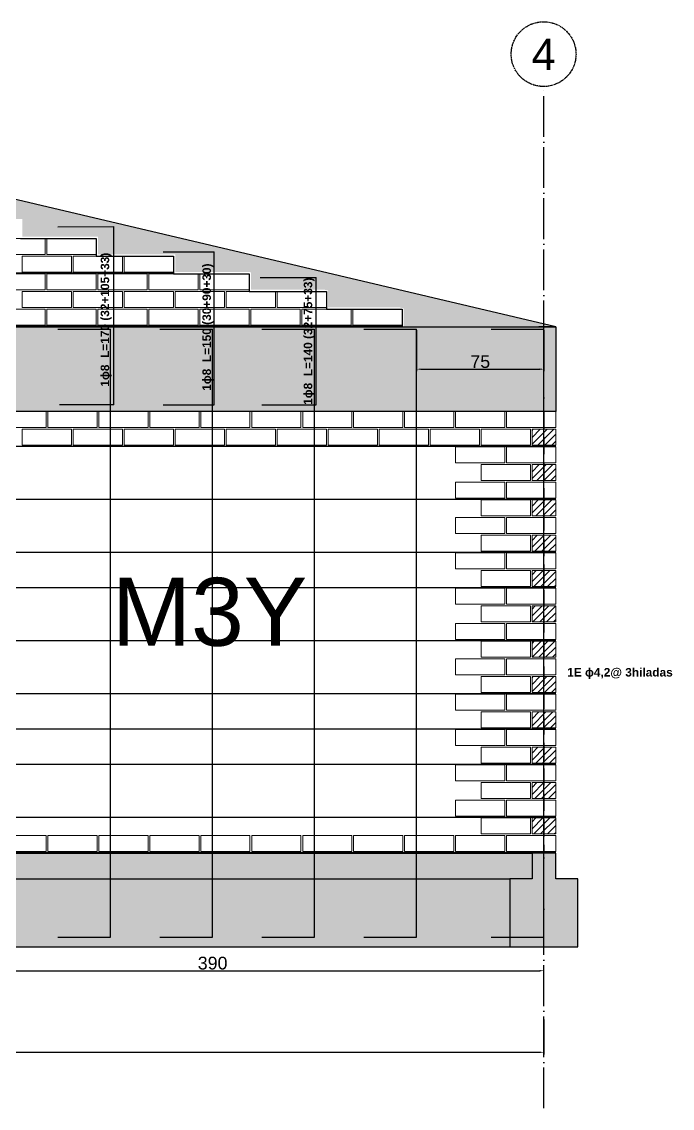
# Model space of a CAD drawing. Header units: centimetres. Extents: x 778 to 15841, y 1585 to 3584.
# Drawn here: x 8489 to 8872, y 2749 to 3388 of the extents above; entities that cross this region are included whole.
import ezdxf

# ---------------------------------------------------------------- set-up
doc = ezdxf.new("R2010")
doc.units = ezdxf.units.CM
doc.linetypes.add('ACAD_ISO04W100', pattern=[30, 24, -3, 0, -3])
doc.linetypes.add('TransientTextAxis', pattern=[0.3, 0.2, -0.1, 0, 0])
doc.layers.get('DEFPOINTS').update_dxf_attribs({"color": 250})
doc.layers.add('armadura horizotal', color=7, linetype='Continuous', lineweight=30, true_color=0xff9eff)
doc.layers.add('Ceramico 1.0', color=7, linetype='Continuous', lineweight=5, true_color=0xc73200)
doc.layers.add('armadura vertical', color=6, linetype='Continuous', lineweight=30)
for name, color, linetype in [('Cadena', 8, 'Continuous'), ('Cotas', 80, 'Continuous'), ('EJES', 8, 'Continuous'), ('Fundaciones', 251, 'Continuous'), ('TEXTO-PIERS', 7, 'Continuous')]:
    doc.layers.add(name, color=color, linetype=linetype)
doc.styles.get("Standard").update_dxf_attribs({"font": 'arial.ttf'})
doc.dimstyles.new('ISO-25', dxfattribs={"dimtxt": 7.5, "dimasz": 2.5, "dimexe": 1.25, "dimexo": 0.625, "dimtad": 1, "dimtxsty": 'Standard', "dimcen": 2.5, "dimadec": 0, "dimazin": 0, "dimtfac": 1, "dimtmove": 0, "dimatfit": 3, "dimfxl": 1, "dimarcsym": 0})
pattern_1 = [(50, (2632.574, 11.806), (36.43693, -3.18782), [3.81, -41.91]), (355, (2632.574, 11.806), (-7.04868, 38.21137), [3.048, -33.52812]), (100.45144, (2635.61, 11.54), (29.38825, 35.02355), [3.238, -35.61805]), (46.1842, (2632.574, 21.966), (54.2158, -8.40847), [5.715, -62.865]), (96.6356, (2637.09, 21.265), (47.48083, 49.48522), [4.857, -53.4271]), (351.18415, (2632.574, 21.966), (47.48083, 49.48522), [4.572, -50.29195]), (21, (2637.654, 19.426), (30.32288, -20.45304), [3.81, -41.91]), (326, (2637.654, 19.426), (12.3604, 36.8376), [3.048, -33.528]), (71.45144, (2640.18, 17.72), (42.68328, 16.38455), [3.238, -35.61799]), (37.5, (2632.574, 11.806), (0.61772, 16.911008), [0, -33.1216, 0, -34.036, 0, -33.655]), (7.5, (2632.574, 11.806), (13.363933, 20.036115), [0, -19.4056, 0, -32.3596, 0, -12.827]), (327.5, (2621.245, 11.806), (27.11812, -1.14575), [0, -12.7, 0, -39.624, 0, -52.578]), (317.5, (2616.165, 11.806), (29.62584, 5.0853), [0, -16.51, 0, -26.3144, 0, -37.338])]

# ---------------------------------------------------------------- blocks, each defined once
blk = doc.blocks.new('*D121')
at = {"layer": 'Cotas', "color": 0, "lineweight": -2, "transparency": 16777216}
for p, q in [((8406.13, 2830.37), (8406.13, 2831)), ((8408.63, 2829.75), (8793.63, 2829.75)), ((8796.13, 2830.37), (8796.13, 2831))]:
    blk.add_line(p, q, dxfattribs=at)
at = {"layer": 'Cotas', "color": 0, "transparency": 16777216}
for points in [[(8408.63, 2830.16), (8408.63, 2829.33), (8406.13, 2829.75)], [(8793.63, 2830.16), (8793.63, 2829.33), (8796.13, 2829.75)]]:
    blk.add_solid(points, dxfattribs=at)
at = {"layer": 'DEFPOINTS', "color": 0, "transparency": 16777216}
for p in [(8406.13, 2829.75), (8796.13, 2829.75), (8796.13, 2829.75)]:
    blk.add_point(p, dxfattribs=at)
at = {"layer": 'Cotas', "color": 0, "transparency": 16777216, "insert": (8601.13, 2834.2), "char_height": 7.5, "attachment_point": 5}
blk.add_mtext('390', dxfattribs=at)
blk = doc.blocks.new('*D124')
at = {"layer": 'Cotas', "color": 0, "lineweight": -2, "transparency": 16777216}
for p, q in [((8796.13, 2800.98), (8796.13, 2780.49)), ((7791.13, 2782.37), (7791.13, 2782.99)), ((7793.63, 2781.74), (8793.63, 2781.74))]:
    blk.add_line(p, q, dxfattribs=at)
at = {"layer": 'Cotas', "color": 0, "transparency": 16777216}
for points in [[(7793.63, 2782.16), (7793.63, 2781.33), (7791.13, 2781.74)], [(8793.63, 2782.16), (8793.63, 2781.33), (8796.13, 2781.74)]]:
    blk.add_solid(points, dxfattribs=at)
at = {"layer": 'DEFPOINTS', "color": 0, "transparency": 16777216}
for p in [(8796.13, 2801.61), (7791.13, 2781.74), (8796.13, 2781.74)]:
    blk.add_point(p, dxfattribs=at)
at = {"layer": 'Cotas', "color": 0, "transparency": 16777216, "insert": (8293.63, 2786.2), "char_height": 7.5, "attachment_point": 5}
blk.add_mtext('1005', dxfattribs=at)
blk = doc.blocks.new('*D207')
at = {"layer": 'Cotas', "color": 0, "lineweight": -2, "transparency": 16777216}
for p, q in [((8721.13, 3206.82), (8721.13, 3182.63)), ((8796.13, 3206.82), (8796.13, 3182.63)), ((8723.63, 3183.88), (8793.63, 3183.88))]:
    blk.add_line(p, q, dxfattribs=at)
at = {"layer": 'Cotas', "color": 0, "transparency": 16777216}
for points in [[(8723.63, 3184.29), (8723.63, 3183.46), (8721.13, 3183.88)], [(8793.63, 3184.29), (8793.63, 3183.46), (8796.13, 3183.88)]]:
    blk.add_solid(points, dxfattribs=at)
at = {"layer": 'DEFPOINTS', "color": 0, "transparency": 16777216}
for p in [(8721.13, 3207.44), (8796.13, 3207.44), (8796.13, 3183.88)]:
    blk.add_point(p, dxfattribs=at)
at = {"layer": 'Cotas', "color": 0, "transparency": 16777216, "insert": (8758.63, 3188.31), "char_height": 7.5, "attachment_point": 5}
blk.add_mtext('75', dxfattribs=at)

msp = doc.modelspace()

# ---------------------------------------------------------------- hatches: boundary and pattern name
at = {"layer": 'Cadena'}
h = msp.add_hatch(dxfattribs=at)
h.set_pattern_fill('AR-CONC', color=256, scale=0.2)
h.set_pattern_definition(pattern_1)
h.paths.add_polyline_path([(8293.626, 3318.587), (8759.506, 3208.861), (8803.126, 3208.861), (8293.626, 3328.861), (7784.126, 3208.861), (7794.126, 3208.861), (7827.746, 3208.861)])
h = msp.add_hatch(dxfattribs=at)
h.set_pattern_fill('AR-CONC', color=256, scale=0.2)
h.paths.add_polyline_path([(7872.625, 3219.261), (7872.625, 3220.261), (7873.625, 3220.261), (7888.125, 3220.261), (7902.625, 3220.261), (7903.625, 3220.261), (7918.125, 3220.261), (7918.125, 3229.661), (7918.125, 3229.661), (7947.125, 3229.661), (7947.125, 3220.261), (7948.125, 3220.261), (7948.125, 3229.661), (7963.625, 3229.661), (7963.625, 3240.061), (7992.625, 3240.061), (7992.625, 3241.061), (7993.625, 3241.061), (8007.125, 3241.061), (8007.125, 3241.061), (8007.125, 3245.612), (8007.125, 3250.461), (8007.125, 3251.461), (8008.125, 3251.461), (8022.625, 3251.461), (8037.125, 3251.461), (8038.125, 3251.461), (8052.625, 3251.461), (8052.625, 3256.012), (8052.625, 3260.861), (8052.625, 3261.861), (8053.625, 3261.861), (8068.125, 3261.861), (8082.625, 3261.861), (8083.626, 3261.861), (8097.126, 3261.861), (8097.126, 3266.412), (8097.126, 3271.261), (8097.126, 3272.261), (8098.126, 3272.261), (8112.626, 3272.261), (8127.126, 3272.261), (8128.126, 3272.261), (8142.626, 3272.261), (8142.626, 3272.261), (8142.626, 3276.812), (8142.626, 3281.661), (8142.626, 3282.661), (8143.626, 3282.661), (8158.126, 3282.661), (8172.626, 3282.661), (8172.626, 3282.661), (8173.626, 3282.661), (8181.125, 3282.661), (8181.125, 3302.364), (7791.125, 3210.509), (7791.125, 3208.861), (7794.126, 3208.861), (7872.625, 3208.861), (7872.625, 3209.861), (7872.625, 3214.412)])
h.paths.add_polyline_path([(8293.626, 3328.861), (8181.125, 3302.364), (8181.125, 3282.661), (8187.126, 3282.661), (8187.126, 3282.661), (8187.126, 3287.212), (8187.126, 3292.061), (8187.126, 3293.061), (8188.126, 3293.061), (8202.626, 3293.061), (8217.126, 3293.061), (8218.126, 3293.061), (8232.626, 3293.061), (8232.626, 3297.612), (8232.626, 3302.461), (8232.626, 3303.461), (8233.626, 3303.461), (8248.126, 3303.461), (8262.626, 3303.461), (8262.626, 3303.461), (8263.626, 3303.461), (8277.626, 3303.461), (8277.626, 3304.461), (8277.626, 3309.012), (8277.626, 3313.861), (8277.626, 3314.861), (8278.626, 3314.861), (8293.126, 3314.861), (8307.626, 3314.861), (8308.626, 3314.861), (8308.626, 3313.861), (8308.626, 3309.161), (8308.626, 3304.461), (8308.626, 3303.461), (8322.626, 3303.461), (8323.626, 3303.461), (8338.126, 3303.461), (8352.626, 3303.461), (8353.626, 3303.461), (8353.626, 3302.461), (8353.626, 3297.612), (8353.626, 3293.061), (8368.126, 3293.061), (8369.126, 3293.061), (8383.626, 3293.061), (8398.126, 3293.061), (8399.126, 3293.061), (8399.126, 3292.061), (8399.126, 3287.212), (8399.126, 3282.661), (8406.125, 3282.661), (8406.125, 3302.364)])
h.paths.add_polyline_path([(8406.125, 3302.364), (8406.125, 3282.661), (8412.626, 3282.661), (8413.626, 3282.661), (8428.126, 3282.661), (8442.626, 3282.661), (8443.626, 3282.661), (8443.626, 3281.661), (8443.626, 3276.812), (8443.626, 3272.261), (8458.126, 3272.261), (8459.126, 3272.261), (8473.626, 3272.261), (8488.126, 3272.261), (8489.126, 3272.261), (8489.126, 3271.261), (8489.126, 3266.412), (8489.126, 3261.861), (8502.626, 3261.861), (8503.626, 3261.861), (8518.126, 3261.861), (8532.626, 3261.861), (8533.626, 3261.861), (8533.626, 3260.861), (8533.626, 3256.012), (8533.626, 3251.461), (8548.126, 3251.461), (8549.126, 3251.461), (8563.626, 3251.461), (8578.126, 3251.461), (8579.126, 3251.461), (8579.126, 3250.461), (8579.126, 3245.612), (8579.126, 3241.061), (8592.626, 3241.061), (8593.626, 3241.061), (8608.126, 3241.061), (8622.626, 3241.061), (8623.626, 3241.061), (8623.626, 3240.061), (8623.626, 3235.212), (8623.626, 3230.661), (8623.626, 3230.661), (8638.126, 3230.661), (8638.126, 3230.661), (8639.126, 3230.661), (8653.626, 3230.661), (8668.126, 3230.661), (8669.126, 3230.661), (8669.126, 3229.661), (8669.126, 3224.812), (8669.126, 3220.261), (8682.626, 3220.261), (8683.626, 3220.261), (8698.126, 3220.261), (8712.626, 3220.261), (8713.626, 3220.261), (8713.626, 3219.261), (8713.626, 3214.412), (8713.626, 3209.861), (8713.626, 3208.861), (8796.125, 3208.861), (8796.125, 3210.509)])
h = msp.add_hatch(dxfattribs=at)
h.set_pattern_fill('AR-CONC', color=256, scale=0.2)
h.set_pattern_definition(pattern_1)
h.paths.add_polyline_path([(8803.126, 3208.861), (7784.126, 3208.861), (7784.126, 3158.861), (7799.626, 3158.861), (7799.626, 3158.861), (7828.626, 3158.861), (7829.626, 3158.861), (7829.626, 3158.861), (7858.626, 3158.861), (8803.126, 3158.861)])
at = {"layer": 'Ceramico 1.0'}
h = msp.add_hatch(dxfattribs=at)
h.set_pattern_fill('ANSI31', color=256, scale=0.9)
h.paths.add_polyline_path([(8803.126, 3148.461), (8789.126, 3148.461), (8789.126, 3139.061), (8803.126, 3139.061)])
h.paths.add_polyline_path([(8803.126, 3127.661), (8789.126, 3127.661), (8789.126, 3118.261), (8803.126, 3118.261)])
h.paths.add_polyline_path([(8803.126, 3106.861), (8789.126, 3106.861), (8789.126, 3097.461), (8803.126, 3097.461)])
h.paths.add_polyline_path([(8803.126, 3086.061), (8789.126, 3086.061), (8789.126, 3076.661), (8803.126, 3076.661)])
h.paths.add_polyline_path([(8803.126, 3065.261), (8789.126, 3065.261), (8789.126, 3055.861), (8803.126, 3055.861)])
h.paths.add_polyline_path([(8803.126, 3044.461), (8789.126, 3044.461), (8789.126, 3035.061), (8803.126, 3035.061)])
h.paths.add_polyline_path([(8803.126, 3023.661), (8789.126, 3023.661), (8789.126, 3014.261), (8803.126, 3014.261)])
h.paths.add_polyline_path([(8803.126, 3002.861), (8789.126, 3002.861), (8789.126, 2993.461), (8803.126, 2993.461)])
h.paths.add_polyline_path([(8803.126, 2982.061), (8789.126, 2982.061), (8789.126, 2972.661), (8803.126, 2972.661)])
h.paths.add_polyline_path([(8803.126, 2961.261), (8789.126, 2961.261), (8789.126, 2951.861), (8803.126, 2951.861)])
h.paths.add_polyline_path([(8803.126, 2940.461), (8789.126, 2940.461), (8789.126, 2931.061), (8803.126, 2931.061)])
h.paths.add_polyline_path([(8803.126, 2919.661), (8789.126, 2919.661), (8789.126, 2910.261), (8803.126, 2910.261)])
at = {"layer": 'Fundaciones'}
h = msp.add_hatch(dxfattribs=at)
h.set_pattern_fill('AR-CONC', color=256, scale=0.2)
h.set_pattern_definition(pattern_1)
h.paths.add_polyline_path([(8776.125, 2883.861), (7811.125, 2883.861), (7811.125, 2843.861), (8776.125, 2843.861)])
h.paths.add_polyline_path([(7811.125, 2883.861), (7798.125, 2883.861), (7798.125, 2898.861), (7784.125, 2898.861), (7784.125, 2883.861), (7771.125, 2883.861), (7771.125, 2843.861), (7791.125, 2843.861), (7811.125, 2843.861)])
h.paths.add_polyline_path([(8816.125, 2883.861), (8803.125, 2883.861), (8803.125, 2898.861), (8789.125, 2898.861), (8789.125, 2883.861), (8776.125, 2883.861), (8776.125, 2843.861), (8796.125, 2843.861), (8816.125, 2843.861)])
h.paths.add_polyline_path([(8789.125, 2898.861), (7798.125, 2898.861), (7798.125, 2883.861), (7811.125, 2883.861), (8776.125, 2883.861), (8789.125, 2883.861)])

# ---------------------------------------------------------------- linework, layer by layer
at = {"layer": 'armadura horizotal'}
for p, q in [((8008.125, 3240.561), (8578.126, 3240.561)), ((7873.625, 3209.361), (8712.626, 3209.36)), ((7784.125, 3138.561), (8803.125, 3138.574)), ((7784.125, 3107.361), (8803.125, 3107.374)), ((7784.125, 3076.161), (8803.125, 3076.174)), ((7784.125, 3055.361), (8803.125, 3055.374)), ((7784.125, 3024.161), (8803.125, 3024.174)), ((7784.125, 2992.961), (8803.125, 2992.974)), ((7784.125, 2972.161), (8803.125, 2972.174)), ((7784.125, 2951.361), (8803.125, 2951.374)), ((7784.125, 2920.161), (8803.125, 2920.174)), ((7784.125, 2899.361), (8803.125, 2899.374))]:
    msp.add_line(p, q, dxfattribs=at)
at = {"layer": 'armadura vertical'}
for p, q in [((8510.012, 3267.741), (8543.012, 3267.861)), ((8543.012, 3162.861), (8543.012, 3267.861)), ((8572.057, 3252.861), (8602.057, 3252.861)), ((8602.057, 3162.861), (8602.057, 3252.861)), ((8629.068, 3237.861), (8662.068, 3237.861)), ((8662.068, 3162.861), (8662.068, 3237.861)), ((8510.125, 3207.443), (8541.125, 3207.443)), ((8541.125, 2849.443), (8541.125, 3207.443)), ((8570.125, 3207.443), (8601.125, 3207.443)), ((8601.125, 2849.443), (8601.125, 3207.443)), ((8630.125, 3207.443), (8661.125, 3207.443)), ((8661.125, 2849.443), (8661.125, 3207.443)), ((8690.125, 3207.443), (8721.125, 3207.443)), ((8721.125, 2849.443), (8721.125, 3207.443)), ((8765.125, 3207.443), (8796.125, 3207.443)), ((8796.125, 2849.443), (8796.125, 3207.443)), ((8543.012, 3162.861), (8511.012, 3162.861)), ((8572.057, 3162.861), (8602.057, 3162.861)), ((8630.068, 3162.861), (8662.068, 3162.861)), ((8510.125, 2849.443), (8541.125, 2849.443)), ((8570.125, 2849.443), (8601.125, 2849.443)), ((8630.125, 2849.443), (8661.125, 2849.443)), ((8690.125, 2849.443), (8721.125, 2849.443)), ((8765.125, 2849.443), (8796.125, 2849.443))]:
    msp.add_line(p, q, dxfattribs=at)
at = {"layer": 'Cadena'}
for p, q in [((7784.126, 3208.861), (8803.126, 3208.861)), ((8803.126, 3208.861), (8793.126, 3208.861)), ((8803.126, 3208.861), (8803.126, 3158.861)), ((8803.126, 3158.861), (7784.126, 3158.861))]:
    msp.add_line(p, q, dxfattribs=at)
msp.add_lwpolyline([(8488.126, 3260.861), (8532.626, 3260.861), (8532.626, 3250.461), (8578.126, 3250.461), (8578.126, 3240.061), (8622.626, 3240.061), (8622.626, 3229.661), (8668.126, 3229.661), (8668.126, 3219.261), (8712.626, 3219.261), (8712.626, 3208.861), (8803.126, 3208.861), (8293.626, 3328.861)], dxfattribs=at)
at = {"layer": 'Ceramico 1.0'}
for points in [[(8473.626, 3260.861), (8473.626, 3251.461), (8502.626, 3251.461), (8502.626, 3260.861)], [(8503.626, 3260.861), (8503.626, 3251.461), (8532.626, 3251.461), (8532.626, 3260.861)], [(8489.126, 3250.461), (8489.126, 3241.061), (8518.126, 3241.061), (8518.126, 3250.461)], [(8519.126, 3250.461), (8519.126, 3241.061), (8548.126, 3241.061), (8548.126, 3250.461)], [(8549.126, 3250.461), (8549.126, 3241.061), (8578.126, 3241.061), (8578.126, 3250.461)], [(8473.626, 3240.061), (8473.626, 3230.661), (8502.626, 3230.661), (8502.626, 3240.061)], [(8503.626, 3240.061), (8503.626, 3230.661), (8532.626, 3230.661), (8532.626, 3240.061)], [(8533.626, 3240.061), (8533.626, 3230.661), (8562.626, 3230.661), (8562.626, 3240.061)], [(8563.626, 3240.061), (8563.626, 3230.661), (8592.626, 3230.661), (8592.626, 3240.061)], [(8593.626, 3240.061), (8593.626, 3230.661), (8622.626, 3230.661), (8622.626, 3240.061)], [(8489.126, 3229.661), (8489.126, 3220.261), (8518.126, 3220.261), (8518.126, 3229.661)], [(8519.126, 3229.661), (8519.126, 3220.261), (8548.126, 3220.261), (8548.126, 3229.661)], [(8549.126, 3229.661), (8549.126, 3220.261), (8578.126, 3220.261), (8578.126, 3229.661)], [(8579.126, 3229.661), (8579.126, 3220.261), (8608.126, 3220.261), (8608.126, 3229.661)], [(8609.126, 3229.661), (8609.126, 3220.261), (8638.126, 3220.261), (8638.126, 3229.661)], [(8639.126, 3229.661), (8639.126, 3220.261), (8668.126, 3220.261), (8668.126, 3229.661)], [(8473.626, 3219.261), (8473.626, 3209.861), (8502.626, 3209.861), (8502.626, 3219.261)], [(8503.626, 3219.261), (8503.626, 3209.861), (8532.626, 3209.861), (8532.626, 3219.261)], [(8533.626, 3219.261), (8533.626, 3209.861), (8562.626, 3209.861), (8562.626, 3219.261)], [(8563.626, 3219.261), (8563.626, 3209.861), (8592.626, 3209.861), (8592.626, 3219.261)], [(8593.626, 3219.261), (8593.626, 3209.861), (8622.626, 3209.861), (8622.626, 3219.261)], [(8623.626, 3219.261), (8623.626, 3209.861), (8652.626, 3209.861), (8652.626, 3219.261)], [(8653.626, 3219.261), (8653.626, 3209.861), (8682.626, 3209.861), (8682.626, 3219.261)], [(8683.626, 3219.261), (8683.626, 3209.861), (8712.626, 3209.861), (8712.626, 3219.261)], [(8503.125, 3158.861), (8503.125, 3149.461), (8474.125, 3149.461), (8474.125, 3158.861)], [(8533.125, 3158.861), (8533.125, 3149.461), (8504.125, 3149.461), (8504.125, 3158.861)], [(8563.125, 3158.861), (8563.125, 3149.461), (8534.125, 3149.461), (8534.125, 3158.861)], [(8593.125, 3158.861), (8593.125, 3149.461), (8564.125, 3149.461), (8564.125, 3158.861)], [(8623.125, 3158.861), (8623.125, 3149.461), (8594.125, 3149.461), (8594.125, 3158.861)], [(8653.125, 3158.861), (8653.125, 3149.461), (8624.125, 3149.461), (8624.125, 3158.861)], [(8683.125, 3158.861), (8683.125, 3149.461), (8654.125, 3149.461), (8654.125, 3158.861)], [(8713.125, 3158.861), (8713.125, 3149.461), (8684.125, 3149.461), (8684.125, 3158.861)], [(8743.125, 3158.861), (8743.125, 3149.461), (8714.125, 3149.461), (8714.125, 3158.861)], [(8744.126, 3158.861), (8744.126, 3149.461), (8773.126, 3149.461), (8773.126, 3158.861)], [(8774.126, 3158.861), (8774.126, 3149.461), (8803.126, 3149.461), (8803.126, 3158.861)], [(8518.125, 3148.461), (8518.125, 3139.061), (8489.125, 3139.061), (8489.125, 3148.461)], [(8548.125, 3148.461), (8548.125, 3139.061), (8519.125, 3139.061), (8519.125, 3148.461)], [(8578.126, 3148.461), (8578.126, 3139.061), (8549.126, 3139.061), (8549.126, 3148.461)], [(8608.125, 3148.461), (8608.125, 3139.061), (8579.125, 3139.061), (8579.125, 3148.461)], [(8638.126, 3148.461), (8638.126, 3139.061), (8609.126, 3139.061), (8609.126, 3148.461)], [(8668.125, 3148.461), (8668.125, 3139.061), (8639.125, 3139.061), (8639.125, 3148.461)], [(8698.126, 3148.461), (8698.126, 3139.061), (8669.126, 3139.061), (8669.126, 3148.461)], [(8728.126, 3148.461), (8728.126, 3139.061), (8699.126, 3139.061), (8699.126, 3148.461)], [(8758.126, 3148.461), (8758.126, 3139.061), (8729.126, 3139.061), (8729.126, 3148.461)], [(8759.126, 3148.461), (8759.126, 3139.061), (8788.126, 3139.061), (8788.126, 3148.461)], [(8789.126, 3148.461), (8789.126, 3139.061), (8803.126, 3139.061), (8803.126, 3148.461)], [(8744.126, 3138.061), (8744.126, 3128.661), (8773.126, 3128.661), (8773.126, 3138.061)], [(8774.126, 3138.061), (8774.126, 3128.661), (8803.126, 3128.661), (8803.126, 3138.061)], [(8759.126, 3127.661), (8759.126, 3118.261), (8788.126, 3118.261), (8788.126, 3127.661)], [(8789.126, 3127.661), (8789.126, 3118.261), (8803.126, 3118.261), (8803.126, 3127.661)], [(8744.126, 3117.261), (8744.126, 3107.861), (8773.126, 3107.861), (8773.126, 3117.261)], [(8774.126, 3117.261), (8774.126, 3107.861), (8803.126, 3107.861), (8803.126, 3117.261)], [(8759.126, 3106.861), (8759.126, 3097.461), (8788.126, 3097.461), (8788.126, 3106.861)], [(8789.126, 3106.861), (8789.126, 3097.461), (8803.126, 3097.461), (8803.126, 3106.861)], [(8744.126, 3096.461), (8744.126, 3087.061), (8773.126, 3087.061), (8773.126, 3096.461)], [(8774.126, 3096.461), (8774.126, 3087.061), (8803.126, 3087.061), (8803.126, 3096.461)], [(8759.126, 3086.061), (8759.126, 3076.661), (8788.126, 3076.661), (8788.126, 3086.061)], [(8789.126, 3086.061), (8789.126, 3076.661), (8803.126, 3076.661), (8803.126, 3086.061)], [(8744.126, 3075.661), (8744.126, 3066.261), (8773.126, 3066.261), (8773.126, 3075.661)], [(8774.126, 3075.661), (8774.126, 3066.261), (8803.126, 3066.261), (8803.126, 3075.661)], [(8759.126, 3065.261), (8759.126, 3055.861), (8788.126, 3055.861), (8788.126, 3065.261)], [(8789.126, 3065.261), (8789.126, 3055.861), (8803.126, 3055.861), (8803.126, 3065.261)], [(8744.126, 3054.861), (8744.126, 3045.461), (8773.126, 3045.461), (8773.126, 3054.861)], [(8774.126, 3054.861), (8774.126, 3045.461), (8803.126, 3045.461), (8803.126, 3054.861)], [(8759.126, 3044.461), (8759.126, 3035.061), (8788.126, 3035.061), (8788.126, 3044.461)], [(8789.126, 3044.461), (8789.126, 3035.061), (8803.126, 3035.061), (8803.126, 3044.461)], [(8744.126, 3034.061), (8744.126, 3024.661), (8773.126, 3024.661), (8773.126, 3034.061)], [(8774.126, 3034.061), (8774.126, 3024.661), (8803.126, 3024.661), (8803.126, 3034.061)], [(8759.126, 3023.661), (8759.126, 3014.261), (8788.126, 3014.261), (8788.126, 3023.661)], [(8789.126, 3023.661), (8789.126, 3014.261), (8803.126, 3014.261), (8803.126, 3023.661)], [(8744.126, 3013.261), (8744.126, 3003.861), (8773.126, 3003.861), (8773.126, 3013.261)], [(8774.126, 3013.261), (8774.126, 3003.861), (8803.126, 3003.861), (8803.126, 3013.261)], [(8759.126, 3002.861), (8759.126, 2993.461), (8788.126, 2993.461), (8788.126, 3002.861)], [(8789.126, 3002.861), (8789.126, 2993.461), (8803.126, 2993.461), (8803.126, 3002.861)], [(8744.126, 2992.461), (8744.126, 2983.061), (8773.126, 2983.061), (8773.126, 2992.461)], [(8774.126, 2992.461), (8774.126, 2983.061), (8803.126, 2983.061), (8803.126, 2992.461)], [(8759.126, 2982.061), (8759.126, 2972.661), (8788.126, 2972.661), (8788.126, 2982.061)], [(8789.126, 2982.061), (8789.126, 2972.661), (8803.126, 2972.661), (8803.126, 2982.061)], [(8744.126, 2971.661), (8744.126, 2962.261), (8773.126, 2962.261), (8773.126, 2971.661)], [(8774.126, 2971.661), (8774.126, 2962.261), (8803.126, 2962.261), (8803.126, 2971.661)], [(8759.126, 2961.261), (8759.126, 2951.861), (8788.126, 2951.861), (8788.126, 2961.261)], [(8789.126, 2961.261), (8789.126, 2951.861), (8803.126, 2951.861), (8803.126, 2961.261)], [(8744.126, 2950.861), (8744.126, 2941.461), (8773.126, 2941.461), (8773.126, 2950.861)], [(8774.126, 2950.861), (8774.126, 2941.461), (8803.126, 2941.461), (8803.126, 2950.861)], [(8759.126, 2940.461), (8759.126, 2931.061), (8788.126, 2931.061), (8788.126, 2940.461)], [(8789.126, 2940.461), (8789.126, 2931.061), (8803.126, 2931.061), (8803.126, 2940.461)], [(8744.126, 2930.061), (8744.126, 2920.661), (8773.126, 2920.661), (8773.126, 2930.061)], [(8774.126, 2930.061), (8774.126, 2920.661), (8803.126, 2920.661), (8803.126, 2930.061)], [(8759.126, 2919.661), (8759.126, 2910.261), (8788.126, 2910.261), (8788.126, 2919.661)], [(8789.126, 2919.661), (8789.126, 2910.261), (8803.126, 2910.261), (8803.126, 2919.661)], [(8503.125, 2909.261), (8503.125, 2899.861), (8474.125, 2899.861), (8474.125, 2909.261)], [(8533.125, 2909.261), (8533.125, 2899.861), (8504.125, 2899.861), (8504.125, 2909.261)], [(8563.125, 2909.261), (8563.125, 2899.861), (8534.125, 2899.861), (8534.125, 2909.261)], [(8593.125, 2909.261), (8593.125, 2899.861), (8564.125, 2899.861), (8564.125, 2909.261)], [(8623.125, 2909.261), (8623.125, 2899.861), (8594.125, 2899.861), (8594.125, 2909.261)], [(8653.125, 2909.261), (8653.125, 2899.861), (8624.125, 2899.861), (8624.125, 2909.261)], [(8683.125, 2909.261), (8683.125, 2899.861), (8654.125, 2899.861), (8654.125, 2909.261)], [(8713.125, 2909.261), (8713.125, 2899.861), (8684.125, 2899.861), (8684.125, 2909.261)], [(8743.125, 2909.261), (8743.125, 2899.861), (8714.125, 2899.861), (8714.125, 2909.261)], [(8744.126, 2909.261), (8744.126, 2899.861), (8773.126, 2899.861), (8773.126, 2909.261)], [(8774.126, 2909.261), (8774.126, 2899.861), (8803.126, 2899.861), (8803.126, 2909.261)]]:
    msp.add_lwpolyline(points, close=True, dxfattribs=at)
at = {"layer": 'EJES', "linetype": 'ACAD_ISO04W100'}
msp.add_line((8796.125, 2748.78), (8796.125, 3350), dxfattribs=at)
at = {"layer": 'EJES', "linetype": 'ACAD_ISO04W100', "ltscale": 0.035}
for centre in [(8795.901, 3369.342, 0), (8795.9, 3369.341, 0)]:
    msp.add_circle(centre, 19.067, dxfattribs=at)
at = {"layer": 'Fundaciones'}
for p, q in [((7798.125, 2898.861), (8789.125, 2898.861)), ((7811.125, 2883.861), (8776.125, 2883.861)), ((7791.125, 2843.861), (8796.125, 2843.861))]:
    msp.add_line(p, q, dxfattribs=at)
msp.add_lwpolyline([(8776.125, 2883.861), (8776.125, 2843.861), (8796.125, 2843.861), (8816.125, 2843.861), (8816.125, 2883.861), (8803.125, 2883.861), (8803.125, 2898.861), (8789.125, 2898.861), (8789.125, 2883.861)], close=True, dxfattribs=at)
at = {"layer": 'TEXTO-PIERS', "linetype": 'TransientTextAxis', "ltscale": 50}
msp.add_line((8796.125, 3158.861), (8796.125, 2899.861), dxfattribs=at)

# ---------------------------------------------------------------- texts
at = {"layer": 'armadura horizotal', "insert": (8804.008, 3007.952), "char_height": 5, "attachment_point": 1}
msp.add_mtext_dynamic_manual_height_columns('\\pxqc;{\\fArial|b1|i0|c0|p34;1E ϕ4,2@ 3hiladas}', width=73.64638, gutter_width=12.5, heights=[0], dxfattribs=at)
at = {"layer": 'armadura vertical', "char_height": 5, "attachment_point": 1, "rotation": 90}
for s, insert in [('\\pxqc;{\\fArial|b1|i0|c0|p34;1ϕ8  L=170 (32+105+33)}', (8535.254, 3171.045)), ('\\pxqc;{\\fArial|b1|i0|c0|p34;1ϕ8  L=150 (30+90+30)}', (8595.15, 3166.658)), ('\\pxqc;{\\fArial|b1|i0|c0|p34;1ϕ8  L=140 (32+75+33)}', (8654.749, 3158.357))]:
    msp.add_mtext_dynamic_manual_height_columns(s, width=83.91947, gutter_width=12.5, heights=[6.697], dxfattribs=dict(at, insert=insert))
at = {"layer": 'EJES', "insert": (8795.901, 3369.194, 0), "char_height": 18.306, "width": 29.18604, "attachment_point": 5}
msp.add_mtext('4', dxfattribs=at)
at = {"layer": 'TEXTO-PIERS'}
msp.add_text('M3Y', height=40, dxfattribs=at).set_placement((8541.875, 3021.048))

# ---------------------------------------------------------------- dimensions: what is measured, and where the dimension line sits
at = {"layer": 'Cotas'}
for base, p1, p2, picture, middle in [((8796.125, 3183.875), (8721.125, 3207.443), (8796.125, 3207.443), '*D207', (8758.625, 3188.314)), ((8796.125, 2829.748), (8406.125, 2829.748), (8796.125, 2829.748), '*D121', (8601.125, 2834.205)), ((8796.125, 2781.745), (7791.125, 2781.745), (8796.125, 2801.608), '*D124', (8293.625, 2786.199))]:
    dim = msp.add_linear_dim(base=base, p1=p1, p2=p2, dimstyle='ISO-25', dxfattribs=at)
    dim.commit()
    dim.dimension.update_dxf_attribs({"geometry": picture, "text_midpoint": middle})

doc.saveas('drawing.dxf')
